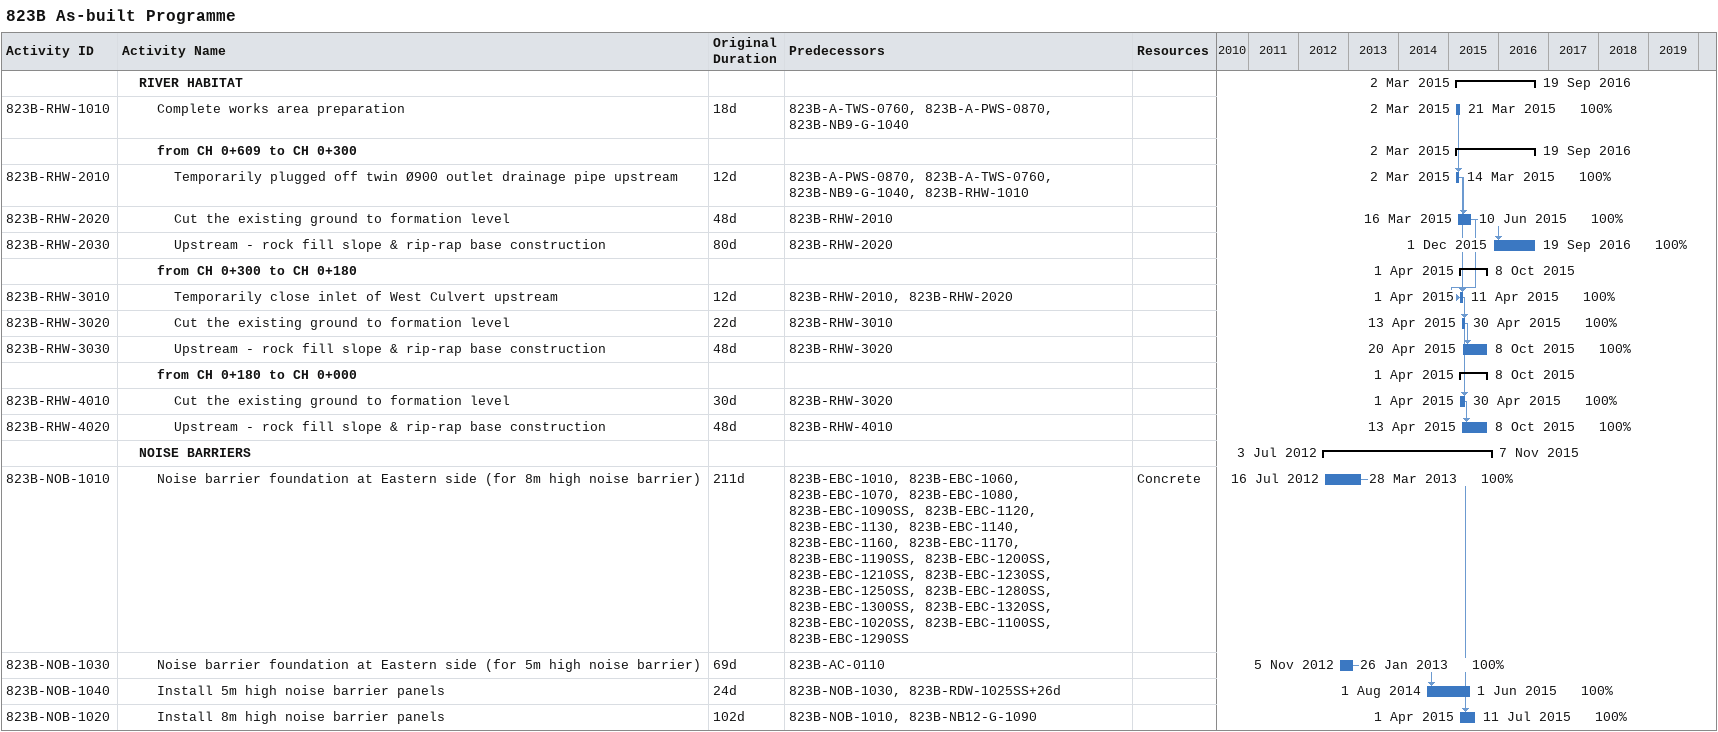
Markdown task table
823B As-built Programme

| ID | Level | Task | Original duration | Start | Finish | Predecessors | Resources | % complete |
|---|---|---|---|---|---|---|---|---|
|  | 2 | **RIVER HABITAT** |  | 2015-03-02 | 2016-09-19 |  |  |  |
| 823B-RHW-1010 | 3 | Complete works area preparation | 18d | 2015-03-02 | 2015-03-21 | 823B-A-TWS-0760, 823B-A-PWS-0870, 823B-NB9-G-1040 |  | 100 |
|  | 3 | **from CH 0+609 to CH 0+300** |  | 2015-03-02 | 2016-09-19 |  |  |  |
| 823B-RHW-2010 | 4 | Temporarily plugged off twin Ø900 outlet drainage pipe upstream | 12d | 2015-03-02 | 2015-03-14 | 823B-A-PWS-0870, 823B-A-TWS-0760, 823B-NB9-G-1040, 823B-RHW-1010 |  | 100 |
| 823B-RHW-2020 | 4 | Cut the existing ground to formation level | 48d | 2015-03-16 | 2015-06-10 | 823B-RHW-2010 |  | 100 |
| 823B-RHW-2030 | 4 | Upstream - rock fill slope & rip-rap base construction | 80d | 2015-12-01 | 2016-09-19 | 823B-RHW-2020 |  | 100 |
|  | 3 | **from CH 0+300 to CH 0+180** |  | 2015-04-01 | 2015-10-08 |  |  |  |
| 823B-RHW-3010 | 4 | Temporarily close inlet of West Culvert upstream | 12d | 2015-04-01 | 2015-04-11 | 823B-RHW-2010, 823B-RHW-2020 |  | 100 |
| 823B-RHW-3020 | 4 | Cut the existing ground to formation level | 22d | 2015-04-13 | 2015-04-30 | 823B-RHW-3010 |  | 100 |
| 823B-RHW-3030 | 4 | Upstream - rock fill slope & rip-rap base construction | 48d | 2015-04-20 | 2015-10-08 | 823B-RHW-3020 |  | 100 |
|  | 3 | **from CH 0+180 to CH 0+000** |  | 2015-04-01 | 2015-10-08 |  |  |  |
| 823B-RHW-4010 | 4 | Cut the existing ground to formation level | 30d | 2015-04-01 | 2015-04-30 | 823B-RHW-3020 |  | 100 |
| 823B-RHW-4020 | 4 | Upstream - rock fill slope & rip-rap base construction | 48d | 2015-04-13 | 2015-10-08 | 823B-RHW-4010 |  | 100 |
|  | 2 | **NOISE BARRIERS** |  | 2012-07-03 | 2015-11-07 |  |  |  |
| 823B-NOB-1010 | 3 | Noise barrier foundation at Eastern side (for 8m high noise barrier) | 211d | 2012-07-16 | 2013-03-28 | 823B-EBC-1010, 823B-EBC-1060, 823B-EBC-1070, 823B-EBC-1080, 823B-EBC-1090SS, 823B-EBC-1120, 823B-EBC-1130, 823B-EBC-1140, 823B-EBC-1160, 823B-EBC-1170, 823B-EBC-1190SS, 823B-EBC-1200SS, 823B-EBC-1210SS, 823B-EBC-1230SS, 823B-EBC-1250SS, 823B-EBC-1280SS, 823B-EBC-1300SS, 823B-EBC-1320SS, 823B-EBC-1020SS, 823B-EBC-1100SS, 823B-EBC-1290SS | Concrete | 100 |
| 823B-NOB-1030 | 3 | Noise barrier foundation at Eastern side (for 5m high noise barrier) | 69d | 2012-11-05 | 2013-01-26 | 823B-AC-0110 |  | 100 |
| 823B-NOB-1040 | 3 | Install 5m high noise barrier panels | 24d | 2014-08-01 | 2015-06-01 | 823B-NOB-1030, 823B-RDW-1025SS+26d |  | 100 |
| 823B-NOB-1020 | 3 | Install 8m high noise barrier panels | 102d | 2015-04-01 | 2015-07-11 | 823B-NOB-1010, 823B-NB12-G-1090 |  | 100 |
